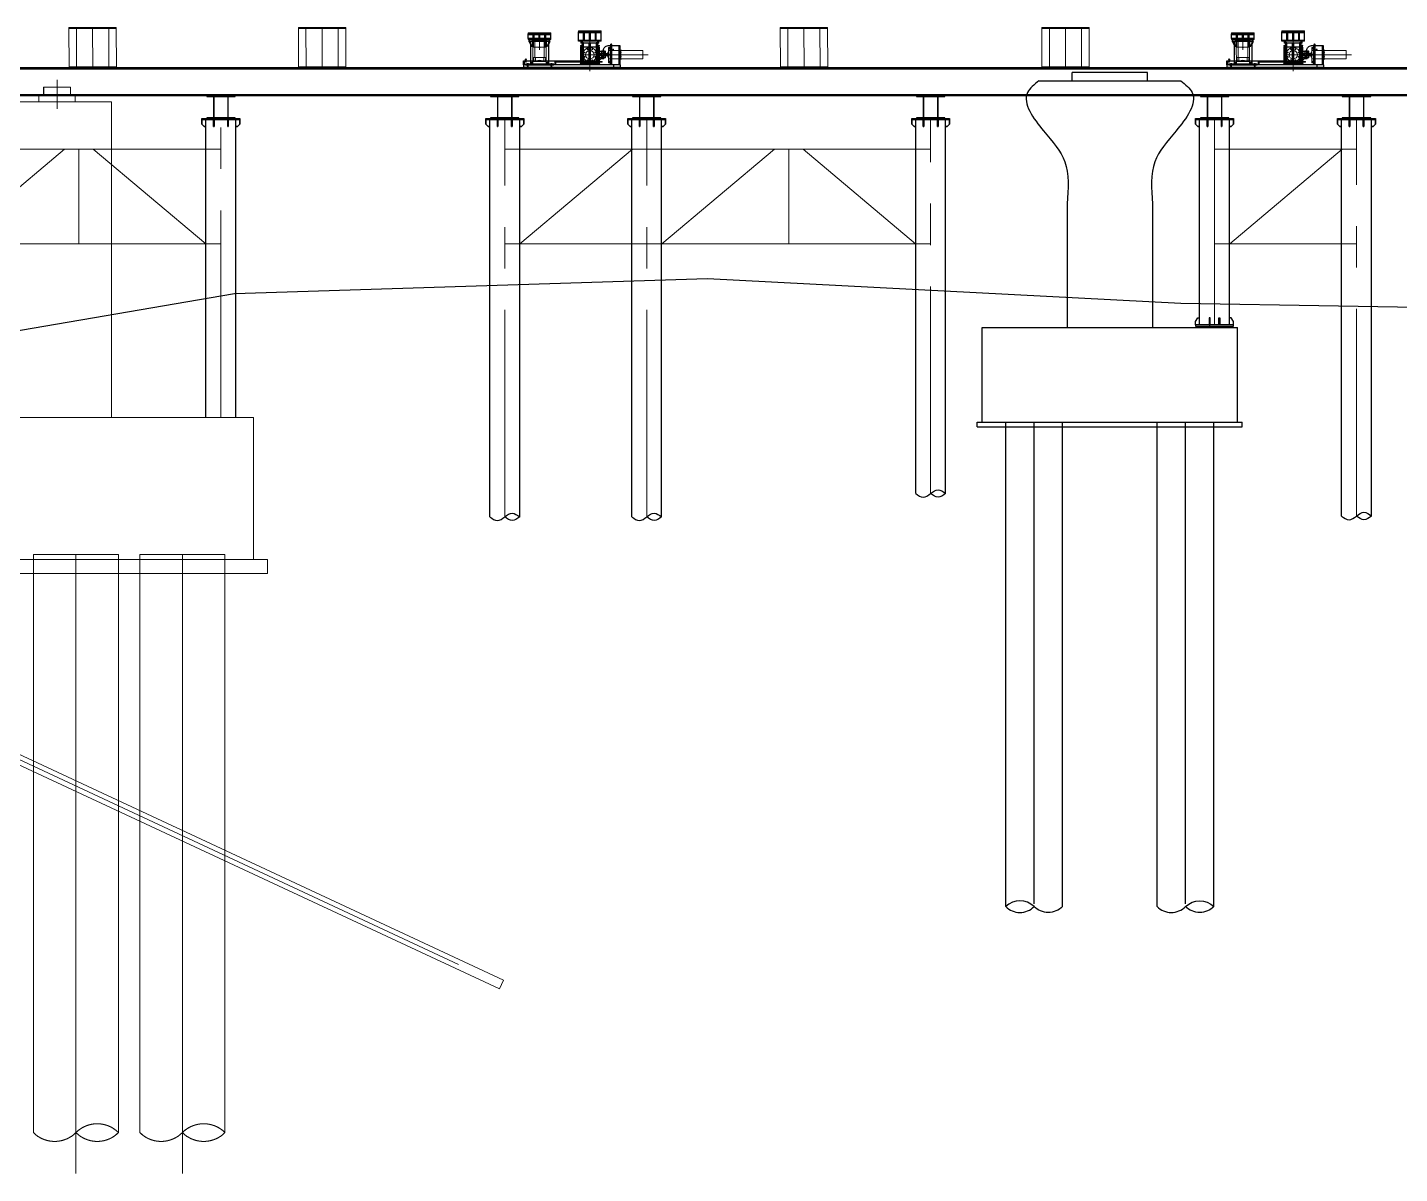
# Model space of a CAD drawing. Extents: x 1767995 to 4174245, y 542814 to 862564.
# Drawn here: x 3046798 to 3075796, y 801458 to 825677 of the extents above; entities that cross this region are included whole.
import ezdxf
from ezdxf.lldxf.tags import DXFTag

# ---------------------------------------------------------------- set-up
doc = ezdxf.new("R2010")
doc.units = 0
doc.header["$LTSCALE"] = 3500
for name, pattern in [('ACAD_ISO02W100', [15, 12, -3]), ('CENTER', [2, 1.25, -0.25, 0.25, -0.25]), ('CENTER8', [6.35, 3.96875, -0.79375, 0.79375, -0.79375]), ('CENTERX2', [101.6, 63.5, -12.7, 12.7, -12.7]), ('DASHED', [0.75, 0.5, -0.25]), ('LINEL4', [12.5, 7.5, -2, 1, -2])]:
    doc.linetypes.add(name, pattern=pattern)
for name, color, linetype, lineweight in [('0 尺寸线', 4, 'Continuous', 18), ('1 BZ 标注', 2, 'Continuous', 13), ('1粗实线', 1, 'Continuous', 30), ('3中心线', 6, 'CENTER', 18), ('4虚线', 2, 'DASHED', 18), ('5文本', 7, 'Continuous', 15), ('6标注线', 7, 'Continuous', 13), ('AM_0', 7, 'Continuous', 50), ('中心线', 2, 'CENTER', 15), ('尺寸标注', 3, 'Continuous', 18), ('总 河堤', 6, 'Continuous', 15), ('桥 构造细实', 3, 'Continuous', 15), ('桥 构造细虚', 6, 'Continuous', 15)]:
    doc.layers.add(name, color=color, linetype=linetype, lineweight=lineweight)
for name, color, linetype in [('M_Prof', 2, 'Continuous'), ('卡特粗实线', 7, 'Continuous'), ('纵_地面线', 30, 'Continuous')]:
    doc.layers.add(name, color=color, linetype=linetype)
tags = doc.linetypes.add('DASHDOT0', pattern=[1, 0.4, -0.3, 0, -0.3]).pattern_tags.tags
tags[10:11] = [DXFTag(74, 4), DXFTag(75, 0), DXFTag(340, '0'), DXFTag(46, 0.0), DXFTag(50, 0.0), DXFTag(44, 0.0), DXFTag(45, 0.0)]
tags[8:9] = [DXFTag(74, 4), DXFTag(75, 0), DXFTag(340, '0'), DXFTag(46, 0.0), DXFTag(50, 0.0), DXFTag(44, 0.0), DXFTag(45, 0.0)]
tags[6:7] = [DXFTag(74, 4), DXFTag(75, 0), DXFTag(340, '0'), DXFTag(46, 0.0), DXFTag(50, 0.0), DXFTag(44, 0.0), DXFTag(45, 0.0)]
tags[4:5] = [DXFTag(74, 4), DXFTag(75, 0), DXFTag(340, '0'), DXFTag(46, 0.0), DXFTag(50, 0.0), DXFTag(44, 0.0), DXFTag(45, 0.0)]

# ---------------------------------------------------------------- blocks, each defined once
blk = doc.blocks.new('右堤岸')
at = {"layer": '总 河堤'}
h = blk.add_hatch(dxfattribs=at)
h.set_pattern_fill('ANSI31', color=256, scale=0.05, style=0)
h.set_pattern_definition([(135, (-1e-10, -1250), (112.253, 112.253), [])])
h.paths.add_polyline_path([(0, 0), (250, 0), (450, -850), (900, -850), (900, -1670), (0, -1250)])
h.paths.add_polyline_path([(0, -1250), (900, -1670), (900, -2050), (0, -2050)])
for p, q in [((0, 0), (250, 0)), ((0, 0), (0, -2050)), ((450, -850), (250, 0)), ((900, -850), (450, -850)), ((900, -2050), (900, -850)), ((0, -2050), (900, -2050)), ((150, -2050), (150, -12250)), ((750, -2050), (750, -12250)), ((750, -12250), (150, -12250))]:
    blk.add_line(p, q, dxfattribs=at)
at = {"layer": '总 河堤', "color": 8}
for p, q in [((900, -1559), (23600, -12145)), ((900, -1670), (22651, -11813)), ((900, -1780), (23515, -12326)), ((23600, -12145), (23515, -12326))]:
    blk.add_line(p, q, dxfattribs=at)
blk = doc.blocks.new('sdfsdff23ewr')
for p, q in [((5501005, 1460631), (5501005, 1460811)), ((5502597, 1460811), (5501005, 1460811)), ((5502597, 1460631), (5502597, 1460811)), ((5500301, 1460631), (5503301, 1460631)), ((5500301, 1460631), (5503301, 1460631)), ((5500901, 1458034), (5500901, 1455419)), ((5502701, 1458034), (5502701, 1455419)), ((5499101, 1453419), (5499101, 1455419)), ((5499101, 1455419), (5504501, 1455419)), ((5500801, 1455419), (5502801, 1455419)), ((5500801, 1455419), (5502801, 1455419)), ((5504501, 1453419), (5504501, 1455419)), ((5499001, 1453419), (5504601, 1453419)), ((5499001, 1453319), (5499001, 1453419)), ((5499101, 1453419), (5504501, 1453419)), ((5499601, 1443182), (5499601, 1453419)), ((5500201, 1443242), (5500201, 1453419)), ((5500801, 1443182), (5500801, 1453419)), ((5502801, 1443182), (5502801, 1453419)), ((5503401, 1443242), (5503401, 1453419)), ((5504001, 1443182), (5504001, 1453419)), ((5504601, 1453319), (5504601, 1453419)), ((5499001, 1453319), (5504601, 1453319))]:
    blk.add_line(p, q)
for points in [[(5500801, 1443182, -0.416), (5500201, 1443182, 0.408), (5499601, 1443182, 0.416), (5500201, 1443182, 0.416)], [(5502801, 1443182, 0.416), (5503401, 1443182, -0.408), (5504001, 1443182, -0.416), (5503401, 1443182, -0.416)]]:
    blk.add_lwpolyline(points, format="xyb")
for points in [[(5500301, 1460631), (5500063, 1460385), (5500401, 1459573), (5500851, 1458923), (5500901, 1458034)], [(5503301, 1460631), (5503540, 1460385), (5503202, 1459573), (5502752, 1458923), (5502701, 1458034)]]:
    blk.add_spline(points, degree=3)
blk = doc.blocks.new('第三方士大夫')
at = {"layer": '3中心线', "ltscale": 1000}
for p, q in [((5507457, 1403284), (5507457, 1416363)), ((5509707, 1403284), (5509707, 1416363)), ((5511957, 1403284), (5511957, 1416363)), ((5514207, 1403284), (5514207, 1416363)), ((5516457, 1403284), (5516457, 1416363))]:
    blk.add_line(p, q, dxfattribs=at)
at = {"layer": '4虚线', "ltscale": 1000}
for p, q in [((5510452, 1426134), (5510452, 1426400)), ((5510452, 1426134), (5510452, 1426400)), ((5510452, 1426134), (5510452, 1426400)), ((5510452, 1426134), (5510452, 1426400)), ((5510452, 1426134), (5510452, 1426400)), ((5510452, 1426134), (5510452, 1426400)), ((5510452, 1426134), (5510452, 1426400)), ((5510452, 1426134), (5510452, 1426400)), ((5510452, 1426400), (5511662, 1426400)), ((5511057, 1426351), (5511057, 1425931)), ((5511662, 1426134), (5511662, 1426400)), ((5511662, 1426134), (5511662, 1426400)), ((5511662, 1426134), (5511662, 1426400)), ((5511662, 1426134), (5511662, 1426400)), ((5511662, 1426134), (5511662, 1426400)), ((5511662, 1426134), (5511662, 1426400)), ((5513525, 1426073), (5513525, 1426241)), ((5513525, 1426073), (5513525, 1426241)), ((5513525, 1426073), (5513525, 1426241)), ((5513525, 1426073), (5513525, 1426241)), ((5513525, 1426073), (5513525, 1426241)), ((5513525, 1426073), (5513525, 1426241)), ((5513525, 1426073), (5513525, 1426241)), ((5513525, 1426073), (5513525, 1426241)), ((5513525, 1426241), (5514089, 1426241)), ((5513807, 1426397), (5513807, 1425788)), ((5514089, 1426073), (5514089, 1426241)), ((5514089, 1426073), (5514089, 1426241)), ((5514089, 1426073), (5514089, 1426241)), ((5514089, 1426073), (5514089, 1426241)), ((5514089, 1426073), (5514089, 1426241)), ((5514089, 1426073), (5514089, 1426241)), ((5510182, 1426043), (5511932, 1426043)), ((5510182, 1425931), (5510182, 1426043)), ((5510182, 1426043), (5511932, 1426043)), ((5510182, 1425931), (5510182, 1426043)), ((5510182, 1426043), (5511932, 1426043)), ((5510182, 1425931), (5510182, 1426043)), ((5510182, 1426043), (5511932, 1426043)), ((5510182, 1425931), (5510182, 1426043)), ((5510306, 1426134), (5511808, 1426134)), ((5510306, 1426043), (5510306, 1426134)), ((5510306, 1426134), (5511808, 1426134)), ((5510306, 1426043), (5510306, 1426134)), ((5510306, 1426134), (5511808, 1426134)), ((5510306, 1426043), (5510306, 1426134)), ((5510306, 1426134), (5511808, 1426134)), ((5510306, 1426043), (5510306, 1426134)), ((5510306, 1426043), (5511808, 1426043)), ((5510306, 1426043), (5511808, 1426043)), ((5510306, 1426043), (5511808, 1426043)), ((5510306, 1426043), (5511808, 1426043)), ((5511808, 1426043), (5511808, 1426134)), ((5511808, 1426043), (5511808, 1426134)), ((5511808, 1426043), (5511808, 1426134)), ((5511808, 1426043), (5511808, 1426134)), ((5511932, 1425931), (5511932, 1426043)), ((5511932, 1425931), (5511932, 1426043)), ((5511932, 1425931), (5511932, 1426043)), ((5511932, 1425931), (5511932, 1426043)), ((5513307, 1425931), (5513307, 1425931)), ((5513421, 1426073), (5514193, 1426073)), ((5513421, 1425931), (5513421, 1426073)), ((5513421, 1426073), (5514193, 1426073)), ((5513421, 1425931), (5513421, 1426073)), ((5513421, 1426073), (5514193, 1426073)), ((5513421, 1425931), (5513421, 1426073)), ((5513421, 1426073), (5514193, 1426073)), ((5513421, 1425931), (5513421, 1426073)), ((5513421, 1425931), (5514193, 1425931)), ((5513421, 1425931), (5514193, 1425931)), ((5513421, 1425931), (5514193, 1425931)), ((5513421, 1425931), (5514193, 1425931)), ((5514193, 1426073), (5514193, 1425931)), ((5508957, 1419263), (5508957, 1423543)), ((5514957, 1419263), (5514957, 1423543)), ((5505957, 1419263), (5517957, 1419263)), ((5505957, 1416263), (5505957, 1419263)), ((5505957, 1419263), (5517957, 1419263)), ((5505957, 1416263), (5505957, 1419263)), ((5508707, 1419263), (5515207, 1419263)), ((5508707, 1419263), (5515207, 1419263)), ((5517957, 1416263), (5517957, 1419263)), ((5508357, 1416363), (5506557, 1416363)), ((5506557, 1415963), (5506557, 1416363)), ((5508357, 1416363), (5506557, 1416363)), ((5506557, 1415963), (5506557, 1416363)), ((5508357, 1415963), (5508357, 1416363)), ((5508357, 1415963), (5508357, 1416363)), ((5510607, 1416363), (5508807, 1416363)), ((5508807, 1415963), (5508807, 1416363)), ((5510607, 1416363), (5508807, 1416363)), ((5508807, 1415963), (5508807, 1416363)), ((5510607, 1415963), (5510607, 1416363)), ((5510607, 1415963), (5510607, 1416363)), ((5512857, 1416363), (5511057, 1416363)), ((5511057, 1415963), (5511057, 1416363)), ((5512857, 1416363), (5511057, 1416363)), ((5511057, 1415963), (5511057, 1416363)), ((5512857, 1415963), (5512857, 1416363)), ((5512857, 1415963), (5512857, 1416363)), ((5515107, 1416363), (5513307, 1416363)), ((5513307, 1415963), (5513307, 1416363)), ((5515107, 1416363), (5513307, 1416363)), ((5513307, 1415963), (5513307, 1416363)), ((5515107, 1415963), (5515107, 1416363)), ((5515107, 1415963), (5515107, 1416363)), ((5517357, 1416363), (5515557, 1416363)), ((5515557, 1415963), (5515557, 1416363)), ((5517357, 1416363), (5515557, 1416363)), ((5515557, 1415963), (5515557, 1416363)), ((5517357, 1415963), (5517357, 1416363)), ((5517357, 1415963), (5517357, 1416363)), ((5505657, 1416263), (5518257, 1416263)), ((5505657, 1416263), (5505657, 1415963)), ((5505657, 1416263), (5518257, 1416263)), ((5505657, 1416263), (5505657, 1415963)), ((5518257, 1415963), (5518257, 1416263)), ((5505657, 1415963), (5518257, 1415963)), ((5505657, 1415963), (5518257, 1415963)), ((5506557, 1415963), (5506557, 1404150)), ((5506557, 1415963), (5506557, 1404150)), ((5508357, 1415963), (5508357, 1404150)), ((5508357, 1415963), (5508357, 1404150)), ((5508807, 1415963), (5508807, 1404150)), ((5508807, 1415963), (5508807, 1404150)), ((5510607, 1415963), (5510607, 1404150)), ((5510607, 1415963), (5510607, 1404150)), ((5511057, 1415963), (5511057, 1404150)), ((5511057, 1415963), (5511057, 1404150)), ((5512857, 1415963), (5512857, 1404150)), ((5512857, 1415963), (5512857, 1404150)), ((5513307, 1415963), (5513307, 1404150)), ((5513307, 1415963), (5513307, 1404150)), ((5515107, 1415963), (5515107, 1404150)), ((5515107, 1415963), (5515107, 1404150)), ((5515557, 1415963), (5515557, 1404150)), ((5515557, 1415963), (5515557, 1404150)), ((5517357, 1415963), (5517357, 1404150)), ((5517357, 1415963), (5517357, 1404150))]:
    blk.add_line(p, q, dxfattribs=at)
blk.add_lwpolyline([(5514957, 1423543), (5514957, 1425931), (5508957, 1425931), (5508957, 1423543)], dxfattribs=at)
for points in [[(5506557, 1404150, 0.414214), (5507457, 1404150, 0.414214), (5508357, 1404150, 0.414214), (5507457, 1404150)], [(5508807, 1404150, 0.414214), (5509707, 1404150, 0.414214), (5510607, 1404150, 0.414214), (5509707, 1404150)], [(5511057, 1404150, 0.414214), (5511957, 1404150, 0.414214), (5512857, 1404150, 0.414214), (5511957, 1404150)], [(5513307, 1404150, 0.414214), (5514207, 1404150, 0.414214), (5515107, 1404150, 0.414214), (5514207, 1404150)], [(5515557, 1404150, 0.414214), (5516457, 1404150, 0.414214), (5517357, 1404150, 0.414214), (5516457, 1404150)]]:
    blk.add_lwpolyline(points, format="xyb", dxfattribs=at)
blk = doc.blocks.new('SW_CENTERMARKSYMBOL_15')
at = {"color": 0, "linetype": 'Continuous', "lineweight": 0}
for p, q in [((-1, 0), (-1.21374, 0)), ((0, 0), (-0.5, 0)), ((0, 1), (0, 1.21374)), ((0, 0), (0, 0.5)), ((0, 0), (0, -0.5)), ((0, 0), (0.5, 0)), ((1, 0), (1.21374, 0)), ((0, -1), (0, -1.21374))]:
    blk.add_line(p, q, dxfattribs=at)
blk = doc.blocks.new('1234569')
at = {"layer": '尺寸标注', "color": 7, "linetype": 'CENTER8'}
for p, q in [((-196111, -679551), (-196090, -679551)), ((-196100, -679562), (-196100, -679541)), ((-196100, -679595), (-196100, -679566))]:
    blk.add_line(p, q, dxfattribs=at)
at = {"layer": '尺寸标注', "color": 7}
for points in [[(-196106, -679565), (-196106, -679565, 0.414214), (-196108, -679567), (-196108, -679575)], [(-196093, -679575), (-196093, -679567, 0.414214), (-196095, -679565), (-196095, -679565)]]:
    blk.add_lwpolyline(points, format="xyb", dxfattribs=at)
blk.add_lwpolyline([(-196095, -679575), (-196095, -679600), (-196100, -679603), (-196105, -679600), (-196105, -679575)], dxfattribs=at)
for radius in [15, 10.4]:
    blk.add_circle((-196100, -679551), radius, dxfattribs=at)
blk = doc.blocks.new('456')
at = {"layer": '尺寸标注', "color": 1, "linetype": 'DASHDOT0'}
for p, q in [((-216147, -678337), (-216154, -678337)), ((-216150, -678340), (-216150, -678333))]:
    blk.add_line(p, q, dxfattribs=at)
at = {"layer": '尺寸标注', "color": 1}
blk.add_circle((-216150, -678337), 3.5, dxfattribs=at)
blk = doc.blocks.new('321321')
at = {"layer": '尺寸标注', "color": 1, "linetype": 'DASHDOT0'}
for p, q in [((-216211, -682364), (-216218, -682364)), ((-216214, -682367), (-216214, -682360)), ((-215991, -682364), (-215998, -682364)), ((-215994, -682367), (-215994, -682360)), ((-215771, -682364), (-215778, -682364)), ((-215774, -682367), (-215774, -682360)), ((-215551, -682364), (-215558, -682364)), ((-215554, -682367), (-215554, -682360)), ((-215331, -682364), (-215338, -682364)), ((-215334, -682367), (-215334, -682360))]:
    blk.add_line(p, q, dxfattribs=at)
at = {"layer": '尺寸标注', "color": 1}
for points in [[(-216212, -682367), (-216210, -682364), (-216212, -682360), (-216216, -682361), (-216218, -682364), (-216216, -682367)], [(-215992, -682367), (-215990, -682364), (-215992, -682360), (-215996, -682361), (-215998, -682364), (-215996, -682367)], [(-215772, -682367), (-215770, -682364), (-215772, -682360), (-215776, -682361), (-215778, -682364), (-215776, -682367)], [(-215552, -682367), (-215550, -682364), (-215552, -682360), (-215556, -682361), (-215558, -682364), (-215556, -682367)], [(-215332, -682367), (-215330, -682364), (-215332, -682360), (-215336, -682361), (-215338, -682364), (-215336, -682367)]]:
    blk.add_lwpolyline(points, close=True, dxfattribs=at)
at = {"layer": '尺寸标注', "color": 4}
for centre, radius in [((-216214, -682364), 6), ((-216214, -682364), 5), ((-215994, -682364), 6), ((-215774, -682364), 6), ((-215554, -682364), 6), ((-215334, -682364), 6)]:
    blk.add_circle(centre, radius, dxfattribs=at)
at = {"layer": '尺寸标注', "color": 1}
for centre in [(-216214, -682364), (-215994, -682364), (-215774, -682364), (-215554, -682364), (-215334, -682364)]:
    blk.add_circle(centre, 5, dxfattribs=at)
at = {"layer": '尺寸标注', "color": 251}
for centre in [(-216214, -682364), (-215994, -682364), (-215774, -682364), (-215554, -682364), (-215334, -682364)]:
    blk.add_circle(centre, 3, dxfattribs=at)
blk = doc.blocks.new('0123')
at = {"layer": '尺寸标注', "color": 0}
for p, q in [((-197674, -679484), (-197674, -679478)), ((-197671, -679484), (-197671, -679509)), ((-197670, -679484), (-197670, -679478)), ((-197662, -679478), (-197662, -679484)), ((-197661, -679484), (-197661, -679509))]:
    blk.add_line(p, q, dxfattribs=at)
at = {"layer": '尺寸标注', "color": 0, "linetype": 'DASHDOT0'}
blk.add_line((-197666, -679473), (-197666, -679513), dxfattribs=at)
at = {"layer": '尺寸标注', "color": 0}
for points in [[(-197658, -679478), (-197674, -679478, 0.414214), (-197675, -679479), (-197675, -679484)], [(-197657, -679484), (-197657, -679479, 0.414214), (-197658, -679478), (-197658, -679484)]]:
    blk.add_lwpolyline(points, format="xyb", dxfattribs=at)
blk.add_lwpolyline([(-197671, -679509), (-197661, -679509), (-197666, -679513)], close=True, dxfattribs=at)
blk = doc.blocks.new('23322')
at = {"layer": '尺寸标注', "color": 0}
for p, q in [((39013, 49007), (39030, 49014)), ((39261, 49109), (39244, 49102)), ((39261, 49006), (39244, 49013)), ((39085, 48934), (39092, 48951)), ((39188, 48934), (39181, 48950))]:
    blk.add_line(p, q, dxfattribs=at)
for centre, radius in [((39021, 49010), 9), ((39022, 49106), 9), ((39137, 49058), 90), ((39137, 49058), 90), ((39089, 49173), 9), ((39185, 49173), 9), ((39252, 49010), 9), ((39253, 49105), 9), ((39089, 48942), 9), ((39184, 48942), 9)]:
    blk.add_circle(centre, radius, dxfattribs=at)
blk.add_arc((39137, 49058), 150, 296.4613, 243.5387, dxfattribs=at)
blk = doc.blocks.new('ewqwe')
h = blk.add_hatch()
h.set_pattern_fill('ANSI37', color=5, scale=4)
h.set_pattern_definition([(45, (60193.746, -5943.269), (-8.98025612, 8.98025612), []), (135, (60193.746, -5943.269), (-8.98025612, -8.98025612), [])])
h.paths.add_polyline_path([(965601, 492388), (966080, 492388), (966080, 492408), (965601, 492408)])
at = {"color": 2, "lineweight": 30}
for p, q in [((965601, 492388), (966081, 492388)), ((965601, 492208), (965601, 492378)), ((965601, 492208), (966081, 492208)), ((965601, 492188), (966081, 492188)), ((965651, 492148), (965671, 492148)), ((965706, 492208), (965706, 492368)), ((965726, 492208), (965726, 492368)), ((965831, 492208), (965831, 492368)), ((965851, 492208), (965851, 492368)), ((965956, 492208), (965956, 492368)), ((965976, 492208), (965976, 492368)), ((966011, 492148), (966031, 492148)), ((966081, 492208), (966081, 492378)), ((966081, 492188), (966081, 492208))]:
    blk.add_line(p, q, dxfattribs=at)
at = {"color": 2}
for p, q in [((965601, 492368), (965601, 492388)), ((965601, 492188), (965601, 492208))]:
    blk.add_line(p, q, dxfattribs=at)
at = {"color": 2, "lineweight": 30}
blk.add_lwpolyline([(965601, 492368), (966081, 492368), (966081, 492388)], dxfattribs=at)
at = {"layer": '0 尺寸线'}
blk.add_lwpolyline([(965601, 492388), (966081, 492388), (966081, 492408), (965601, 492408)], close=True, dxfattribs=at)
at = {"layer": '1 BZ 标注'}
for p, q in [((965651, 492148), (965671, 492148)), ((966011, 492148), (966031, 492148))]:
    blk.add_line(p, q, dxfattribs=at)
at = {"layer": '中心线', "linetype": 'CENTERX2'}
for p, q in [((965651, 492188), (965651, 492148)), ((965651, 492188), (965651, 492148)), ((965671, 492188), (965671, 492148)), ((965671, 492188), (965671, 492148)), ((965671, 492148), (966011, 492148)), ((965671, 492148), (966011, 492148)), ((966011, 492188), (966011, 492148)), ((966011, 492188), (966011, 492148)), ((966031, 492188), (966031, 492148)), ((966031, 492188), (966031, 492148))]:
    blk.add_line(p, q, dxfattribs=at)
at = {"layer": '卡特粗实线'}
blk.add_line((965976, 492208), (965996, 492208), dxfattribs=at)
blk = doc.blocks.new('A$C159A2C35')
h = blk.add_hatch()
h.set_pattern_fill('ANSI37', color=5, scale=4)
h.set_pattern_definition([(45, (-904848.285, -497628.079), (-8.98025612, 8.98025612), []), (135, (-904848.285, -497628.079), (-8.98025612, -8.98025612), [])])
h.paths.add_polyline_path([(449, 703), (928, 703), (928, 723), (449, 723)])
at = {"layer": '尺寸标注', "linetype": 'ACAD_ISO02W100', "lineweight": 30, "ltscale": 3}
h = blk.add_hatch(dxfattribs=at)
h.set_pattern_fill('ANSI32', color=3, scale=50)
h.set_pattern_definition([(45, (-39514.227, -48795.501), (-13.258252, 13.258252), []), (45, (-39505.388, -48795.501), (-13.258252, 13.258252), [])])
h.paths.add_polyline_path([(-578, 68), (-578, 48), (-175, 48), (-175, 68)])
at = {"color": 2, "lineweight": 30}
for p, q in [((448, 603), (448, 723)), ((448, 703), (928, 703)), ((448, 603), (928, 603)), ((448, 583), (928, 583)), ((473, 533), (473, 583)), ((483, 533), (483, 583)), ((553, 603), (553, 683)), ((563, 433), (563, 583)), ((573, 603), (573, 683)), ((678, 603), (678, 683)), ((698, 603), (698, 683)), ((803, 603), (803, 683)), ((814, 433), (814, 583)), ((823, 603), (823, 683)), ((894, 533), (894, 583)), ((904, 533), (904, 583)), ((928, 603), (928, 703)), ((473, 533), (483, 533)), ((473, 533), (522, 433)), ((483, 533), (532, 433)), ((522, 433), (563, 433)), ((814, 433), (856, 433)), ((894, 533), (846, 433)), ((904, 533), (856, 433))]:
    blk.add_line(p, q, dxfattribs=at)
at = {"color": 2}
for p, q in [((448, 683), (448, 703)), ((448, 583), (448, 603))]:
    blk.add_line(p, q, dxfattribs=at)
at = {"color": 5, "linetype": 'DASHED'}
for p, q in [((553, 433), (553, 583)), ((824, 433), (824, 583))]:
    blk.add_line(p, q, dxfattribs=at)
at = {"color": 5, "linetype": 'Continuous', "lineweight": 0}
for p, q in [((-771, 352), (-1493, 352)), ((-878, 375), (-879, 375)), ((-873, 369), (-873, 365)), ((-870, 369), (-873, 369)), ((-873, 365), (-873, 352)), ((-870, 365), (-870, 369)), ((-870, 365), (-870, 352)), ((-864, 375), (-865, 375)), ((-771, 394), (-811, 394)), ((-771, 386), (-811, 386)), ((-771, 378), (-811, 378)), ((-771, 172), (-1493, 172)), ((-771, 126), (-811, 126)), ((-771, 118), (-811, 118)), ((-771, 110), (-811, 110))]:
    blk.add_line(p, q, dxfattribs=at)
at = {"color": 6, "linetype": 'Continuous'}
blk.add_line((-578, 424), (-175, 424), dxfattribs=at)
at = {"color": 5, "linetype": 'Continuous'}
for p, q in [((-546, 98), (-546, 424)), ((-207, 424), (-207, 98))]:
    blk.add_line(p, q, dxfattribs=at)
at = {"color": 7, "linetype": 'Continuous'}
for p, q in [((686, 418), (690, 418)), ((-1026, 45), (-588, 45)), ((-923, 45), (-952, 45)), ((-667, 45), (-724, 45)), ((-588, 45), (-576, 45)), ((-118, 45), (-576, 45)), ((684, 131), (688, 131))]:
    blk.add_line(p, q, dxfattribs=at)
at = {"color": 2, "lineweight": 30}
blk.add_lwpolyline([(448, 683), (928, 683)], dxfattribs=at)
at = {"color": 5, "linetype": 'Continuous', "lineweight": 0}
for points in [[(-879, 375), (-879, 380), (-879, 382)], [(-864, 382), (-864, 382), (-864, 382), (-866, 382), (-867, 382), (-870, 382), (-872, 382), (-875, 382), (-877, 382), (-878, 382), (-879, 382), (-879, 382)], [(-864, 382), (-864, 380), (-864, 375)]]:
    blk.add_lwpolyline(points, dxfattribs=at)
blk.add_lwpolyline([(-811, 95), (-811, 410, -0.414214), (-809, 412), (-773, 412, -0.414214), (-771, 410), (-771, 95, -0.414214), (-773, 93), (-809, 93, -0.414214)], format="xyb", close=True, dxfattribs=at)
for points in [[(-603, 287), (-751, 287, -0.414214), (-753, 289), (-753, 310, 0.414214), (-755, 312), (-771, 312)], [(-771, 212), (-755, 212, 0.414214), (-753, 214), (-753, 235, -0.414214), (-751, 237), (-603, 237, 0.414214), (-598, 242), (-598, 282, 0.414214), (-603, 287)]]:
    blk.add_lwpolyline(points, format="xyb", dxfattribs=at)
at = {"color": 7, "linetype": 'Continuous'}
for centre, radius in [((688, 418), 8.26), ((688, 418), 7.14), ((688, 418), 2), ((686, 131), 8.26), ((686, 131), 7.14), ((686, 131), 2)]:
    blk.add_circle(centre, radius, dxfattribs=at)
at = {"color": 5, "linetype": 'Continuous', "lineweight": 0}
for points, knots in [([(-873, 369), (-875, 369), (-876, 370), (-878, 371), (-878, 371)], [0, 0, 0, 0, 0.993902, 1, 1, 1, 1]), ([(-865, 371), (-866, 371), (-867, 370), (-869, 369), (-870, 369)], [0, 0, 0, 0, 0.587839, 1, 1, 1, 1])]:
    blk.add_open_spline(points, degree=3, knots=knots, dxfattribs=at)
at = {"color": 7, "linetype": 'Continuous'}
for points in [[(682, 412), (682, 413), (680, 414), (680, 417), (680, 420), (681, 423), (683, 425), (685, 426), (688, 427), (691, 426), (694, 425), (696, 423), (697, 420), (697, 417), (696, 414), (694, 412), (692, 410), (689, 409), (686, 410), (684, 411), (683, 412), (682, 412)], [(680, 125), (680, 126), (678, 127), (678, 130), (678, 133), (679, 136), (681, 138), (683, 139), (686, 140), (689, 139), (692, 138), (694, 135), (695, 133), (695, 130), (694, 127), (692, 125), (690, 123), (687, 122), (684, 122), (682, 123), (681, 125), (680, 125)]]:
    blk.add_open_spline(points, degree=3, knots=[0, 0, 0, 0, 0.053715, 0.10743, 0.161125, 0.214803, 0.268509, 0.322226, 0.375879, 0.429453, 0.483028, 0.536683, 0.5904, 0.644106, 0.697784, 0.751479, 0.805199, 0.858879, 0.912473, 0.966037, 1, 1, 1, 1], dxfattribs=at)
at = {"layer": '0 尺寸线'}
blk.add_lwpolyline([(449, 703), (928, 703), (928, 723), (449, 723)], close=True, dxfattribs=at)
at = {"layer": '1 BZ 标注'}
for p, q in [((928, 703), (928, 683)), ((928, 603), (928, 583)), ((-1493, 352), (-1493, 172))]:
    blk.add_line(p, q, dxfattribs=at)
at = {"layer": 'AM_0', "color": 7, "lineweight": 30}
for p, q in [((-1010, 453), (-1010, 45)), ((-841, 453), (-1010, 453)), ((-990, 453), (-990, 45)), ((-841, 45), (-841, 453)), ((-811, 453), (-841, 453)), ((-811, 45), (-811, 453)), ((-761, 453), (-811, 453)), ((-877, 45), (-877, 0)), ((1006, 45), (1006, 135)), ((1026, 45), (1026, 135))]:
    blk.add_line(p, q, dxfattribs=at)
blk.add_lwpolyline([(1026, 135), (-511, 135, -0.414214), (-661, 285), (-661, 353, 0.414491), (-761, 453)], format="xyb", dxfattribs=at)
for points in [[(-1026, 45), (1026, 45), (1026, 0), (-1026, 0)], [(386, 65), (986, 65), (986, 45), (386, 45)]]:
    blk.add_lwpolyline(points, close=True, dxfattribs=at)
blk.add_lwpolyline([(-678, 45), (-678, 48), (-576, 48), (346, 48), (346, 45)], dxfattribs=at)
at = {"layer": '中心线', "linetype": 'CENTERX2'}
blk.add_line((688, 610), (688, 363), dxfattribs=at)
at = {"layer": '卡特粗实线'}
blk.add_line((823, 603), (843, 603), dxfattribs=at)
at = {"layer": '尺寸标注', "color": 1, "lineweight": 30}
for p, q in [((538, 581), (538, 564)), ((836, 583), (540, 583)), ((838, 564), (838, 581)), ((497, 540), (497, 65)), ((497, 540), (875, 540)), ((502, 545), (870, 545)), ((539, 563), (838, 563)), ((539, 562), (585, 551)), ((586, 551), (787, 551)), ((586, 549), (586, 545)), ((786, 545), (786, 549)), ((787, 551), (837, 562)), ((875, 540), (875, 65))]:
    blk.add_line(p, q, dxfattribs=at)
at = {"layer": '尺寸标注', "color": 4}
for p, q in [((-811, 402), (-811, 343)), ((-811, 388), (-811, 45)), ((-811, 93), (-811, 153)), ((-811, 45), (1026, 45)), ((-227, 98), (-527, 98)), ((-522, 48), (-522, 48)), ((-514, 48), (-514, 48)), ((-444, 128), (-310, 128)), ((-385, 45), (-385, 45)), ((-381, 45), (-381, 45)), ((-373, 45), (-373, 45)), ((-369, 45), (-369, 45)), ((-244, 68), (-244, 68)), ((-228, 68), (-228, 68)), ((346, 45), (346, 135)), ((366, 45), (366, 135)), ((506, 65), (686, 65)), ((686, 143), (586, 125)), ((686, 65), (866, 65))]:
    blk.add_line(p, q, dxfattribs=at)
at = {"layer": '尺寸标注', "color": 6, "lineweight": 30}
for p, q in [((-708, 291), (-708, 327)), ((-708, 291), (-708, 327)), ((-706, 329), (-578, 329)), ((-708, 197), (-708, 233)), ((-708, 197), (-708, 233)), ((-706, 289), (-578, 289)), ((-706, 235), (-578, 235)), ((-706, 195), (-578, 195)), ((-175, 63), (-175, 58))]:
    blk.add_line(p, q, dxfattribs=at)
at = {"layer": '尺寸标注', "color": 4, "linetype": 'ACAD_ISO02W100'}
for p, q in [((-673, 289), (-673, 329)), ((-648, 289), (-648, 329)), ((-623, 289), (-623, 329)), ((-673, 287), (-673, 237)), ((-673, 237), (-673, 287)), ((-673, 195), (-673, 235)), ((-648, 237), (-648, 287)), ((-648, 195), (-648, 235)), ((-623, 287), (-623, 237)), ((-623, 237), (-623, 287)), ((-623, 195), (-623, 235))]:
    blk.add_line(p, q, dxfattribs=at)
at = {"layer": '尺寸标注', "color": 2}
blk.add_line((-578, 87), (-578, 424), dxfattribs=at)
at = {"layer": '尺寸标注', "color": 1}
blk.add_line((-501, 314), (-484, 307), dxfattribs=at)
at = {"layer": '尺寸标注', "color": 4, "linetype": 'ACAD_ISO02W100', "lineweight": 30, "ltscale": 3}
for p, q in [((-392, 127), (-392, 515)), ((-362, 127), (-362, 515))]:
    blk.add_line(p, q, dxfattribs=at)
at = {"layer": '尺寸标注', "color": 253, "linetype": 'LINEL4'}
for p, q in [((-377, -88), (-377, 571)), ((-377, 571), (-377, -88)), ((-377, -22), (-377, 522)), ((-326, 386), (-333, 369)), ((546, 440), (546, 65)), ((827, 440), (826, 65)), ((-1611, 262), (-207, 262)), ((546, 121), (826, 121)), ((596, 205), (596, 143)), ((776, 205), (776, 143))]:
    blk.add_line(p, q, dxfattribs=at)
at = {"layer": '尺寸标注', "color": 8}
for p, q in [((538, 540), (538, 443)), ((538, 443), (553, 438)), ((553, 438), (553, 423)), ((553, 423), (820, 423)), ((834, 443), (820, 438)), ((820, 423), (820, 438)), ((834, 443), (834, 540)), ((-526, 53), (-522, 57)), ((-526, 53), (-526, 48)), ((-522, 88), (-518, 90)), ((-522, 68), (-522, 88)), ((-522, 68), (-522, 57)), ((-518, 90), (-514, 88)), ((-514, 88), (-514, 68)), ((-514, 68), (-514, 57)), ((-514, 57), (-510, 53)), ((-510, 53), (-510, 48)), ((-385, 53), (-381, 57)), ((-385, 53), (-385, 48)), ((-381, 88), (-377, 90)), ((-381, 68), (-381, 88)), ((-381, 68), (-381, 57)), ((-377, 90), (-373, 88)), ((-373, 88), (-373, 68)), ((-373, 68), (-373, 57)), ((-373, 57), (-369, 53)), ((-369, 53), (-369, 48)), ((-244, 53), (-240, 57)), ((-244, 53), (-244, 48)), ((-240, 88), (-236, 90)), ((-240, 68), (-240, 88)), ((-240, 68), (-240, 57)), ((-240, 57), (-240, 57)), ((-236, 90), (-232, 88)), ((-232, 88), (-232, 68)), ((-232, 68), (-232, 57)), ((-232, 57), (-228, 53)), ((-228, 53), (-228, 48)), ((423, 73), (449, 73)), ((423, 65), (423, 73)), ((449, 65), (423, 65)), ((426, 17), (426, 65)), ((426, 17), (436, 13)), ((427, 27), (427, 73)), ((427, 17), (427, 45)), ((443, 25), (429, 25)), ((436, 13), (446, 17)), ((445, 27), (445, 73)), ((446, 17), (446, 65)), ((446, 17), (446, 45)), ((449, 73), (449, 65)), ((515, 100), (522, 103)), ((515, 100), (515, 55)), ((522, 103), (522, 55)), ((522, 103), (529, 100)), ((529, 100), (529, 55)), ((546, 205), (826, 205)), ((563, 125), (586, 125)), ((586, 125), (686, 143)), ((686, 143), (786, 125)), ((786, 125), (810, 125)), ((850, 103), (843, 100)), ((843, 100), (843, 55)), ((843, 95), (843, 55)), ((850, 103), (850, 55)), ((857, 100), (850, 103)), ((850, 100), (850, 55)), ((857, 100), (857, 55)), ((857, 95), (857, 55)), ((924, 73), (948, 73)), ((924, 65), (924, 73)), ((948, 65), (924, 65)), ((926, 16), (926, 65)), ((926, 16), (936, 13)), ((927, 26), (927, 73)), ((927, 16), (927, 45)), ((943, 24), (929, 24)), ((936, 13), (946, 16)), ((945, 26), (945, 73)), ((946, 16), (946, 65)), ((946, 16), (946, 45)), ((948, 73), (948, 65))]:
    blk.add_line(p, q, dxfattribs=at)
at = {"layer": '尺寸标注', "color": 1, "linetype": 'LINEL4'}
for p, q in [((586, 551), (586, 205)), ((786, 551), (786, 205))]:
    blk.add_line(p, q, dxfattribs=at)
at = {"layer": '尺寸标注', "color": 8, "linetype": 'ACAD_ISO02W100'}
for p, q in [((-661, 272), (-811, 272)), ((-661, 252), (-811, 252))]:
    blk.add_line(p, q, dxfattribs=at)
at = {"layer": '尺寸标注', "color": 6}
blk.add_line((947, 45), (-811, 45), dxfattribs=at)
at = {"layer": '尺寸标注', "color": 1, "linetype": 'CENTER8'}
blk.add_line((-633, 109), (327, 109), dxfattribs=at)
at = {"layer": '尺寸标注', "color": 6, "linetype": 'ACAD_ISO02W100', "lineweight": 30, "ltscale": 3}
for p, q in [((-578, 98), (-175, 98)), ((-578, 68), (-175, 68))]:
    blk.add_line(p, q, dxfattribs=at)
at = {"layer": '尺寸标注', "color": 8, "linetype": 'DASHDOT0'}
for p, q in [((-518, 68), (-518, 90)), ((-377, 68), (-377, 90)), ((-236, 68), (-236, 90))]:
    blk.add_line(p, q, dxfattribs=at)
at = {"layer": '尺寸标注', "color": 0}
blk.add_line((324, 45), (924, 45), dxfattribs=at)
at = {"layer": '尺寸标注', "color": 8, "linetype": 'CENTER8'}
for p, q in [((436, 25), (436, 73)), ((936, 24), (936, 73))]:
    blk.add_line(p, q, dxfattribs=at)
at = {"layer": '尺寸标注', "color": 6, "lineweight": 30}
for points in [[(-1021, 361), (-1026, 361), (-1026, 163), (-1021, 163)], [(-1016, 163), (-1010, 163), (-1010, 361), (-1016, 361)], [(-578, 68), (-578, 424), (-546, 424), (-546, 98)], [(-546, 98), (-546, 424), (-207, 424), (-207, 98)], [(-207, 98), (-207, 424), (-175, 424), (-175, 68)]]:
    blk.add_lwpolyline(points, dxfattribs=at)
at = {"layer": '尺寸标注', "color": 2}
blk.add_lwpolyline([(-705, 329), (-665, 329), (-665, 334), (-705, 334)], close=True, dxfattribs=at)
at = {"layer": '尺寸标注', "color": 3}
blk.add_lwpolyline([(-623, 339, 0.414214), (-626, 342), (-653, 342), (-663, 342), (-670, 342, 0.414214), (-673, 339), (-673, 335), (-665, 335), (-665, 329), (-673, 329), (-673, 178, 0.414583), (-670, 175), (-626, 175, 0.413844), (-623, 178)], format="xyb", close=True, dxfattribs=at)
at = {"layer": '尺寸标注', "color": 4, "lineweight": 30}
blk.add_lwpolyline([(-542, 545), (-212, 545), (-212, 515), (-542, 515)], close=True, dxfattribs=at)
at = {"layer": '尺寸标注', "color": 4, "linetype": 'ACAD_ISO02W100', "lineweight": 30, "ltscale": 3}
for points in [[(-542, 128), (-542, 515), (-512, 515), (-512, 128)], [(-242, 128), (-242, 515), (-212, 515), (-212, 127)]]:
    blk.add_lwpolyline(points, dxfattribs=at)
at = {"layer": '尺寸标注', "color": 7, "linetype": 'ACAD_ISO02W100'}
blk.add_lwpolyline([(327, 115), (-633, 115), (-633, 103), (327, 103)], close=True, dxfattribs=at)
at = {"layer": '尺寸标注', "color": 3, "linetype": 'ACAD_ISO02W100', "lineweight": 30, "ltscale": 3}
blk.add_lwpolyline([(-578, 48), (-175, 48), (-175, 68), (-578, 68)], close=True, dxfattribs=at)
at = {"layer": '尺寸标注', "color": 4, "lineweight": 30}
blk.add_lwpolyline([(-542, 113, 0.414214), (-527, 98), (-227, 98, 0.414214), (-212, 113), (-212, 128), (-542, 128)], format="xyb", close=True, dxfattribs=at)
at = {"layer": '尺寸标注', "color": 4}
for points in [[(534, 45), (534, 55), (510, 55), (510, 45)], [(838, 45), (838, 55), (862, 55), (862, 45)]]:
    blk.add_lwpolyline(points, dxfattribs=at)
at = {"layer": '尺寸标注', "color": 8}
for points in [[(533, 55), (511, 55), (511, 48), (533, 48)], [(839, 55), (861, 55), (861, 48), (839, 48)]]:
    blk.add_lwpolyline(points, close=True, dxfattribs=at)
for points in [[(563, 125), (563, 178), (546, 178), (546, 205)], [(810, 125), (810, 178), (826, 178), (826, 205)]]:
    blk.add_lwpolyline(points, dxfattribs=at)
at = {"layer": '尺寸标注', "color": 6, "lineweight": 50}
blk.add_circle((-1018, 305), 4.84, dxfattribs=at)
at = {"layer": '尺寸标注', "color": 252, "lineweight": 50}
for centre, radius in [((-1018, 305), 3.24), ((-1018, 305), 1.71), ((-1018, 218), 3.24), ((-1018, 218), 1.71)]:
    blk.add_circle(centre, radius, dxfattribs=at)
at = {"layer": '尺寸标注', "color": 6, "lineweight": 30}
blk.add_circle((-1018, 218), 4.84, dxfattribs=at)
at = {"layer": '尺寸标注', "color": 1, "lineweight": 30}
for centre, radius, start, end in [((540, 581), 2, 91.8348, 180.0019), ((836, 581), 2, 359.998, 90), ((540, 564), 2, 180.0019, 221.3973), ((540, 564), 2, 221.3973, 246.9641), ((584, 549), 2, 41.4366, 66.9641), ((584, 549), 2, 0.0026, 41.4366), ((788, 549), 2, 138.601, 180.0026), ((788, 549), 2, 113.0462, 138.601), ((836, 564), 2, 293.0462, 318.6105), ((836, 564), 2, 318.6105, 359.998), ((870, 540), 5, 0, 90)]:
    blk.add_arc(centre, radius, start, end, dxfattribs=at)
at = {"layer": '尺寸标注', "color": 6, "lineweight": 50}
for centre, start, end in [((-1018, 363), 203.3909, 336.6091), ((-1018, 161), 22.744, 157.256)]:
    blk.add_arc(centre, 4.84, start, end, dxfattribs=at)
at = {"layer": '尺寸标注', "color": 252, "lineweight": 50}
for centre, start, end in [((-1018, 363), 216.3568, 323.6432), ((-1018, 161), 35.2609, 144.7391)]:
    blk.add_arc(centre, 3.24, start, end, dxfattribs=at)
at = {"layer": '尺寸标注', "color": 6, "lineweight": 30}
for centre, start, end in [((-706, 327), 90, 180), ((-706, 291), 180, 270), ((-706, 233), 90, 180), ((-706, 197), 180, 270)]:
    blk.add_arc(centre, 2, start, end, dxfattribs=at)
at = {"layer": '尺寸标注', "color": 1}
blk.add_arc((502, 540), 5, 90, 180, dxfattribs=at)
at = {"layer": '尺寸标注', "color": 8}
for centre, start, end in [((429, 27), 180, 270), ((443, 27), 270, 0), ((929, 26), 180, 270), ((943, 26), 270, 0)]:
    blk.add_arc(centre, 2, start, end, dxfattribs=at)
at = {"layer": '尺寸标注', "color": 4}
for points in [[(688, 427), (688, 427), (689, 427), (691, 426), (694, 425), (696, 423), (697, 420), (697, 417), (696, 414), (694, 412), (692, 410), (690, 410), (689, 409), (688, 409)], [(686, 140), (686, 140), (687, 140), (689, 139), (692, 138), (694, 135), (695, 133), (695, 130), (694, 127), (692, 125), (690, 123), (688, 122), (687, 122), (686, 122)]]:
    blk.add_open_spline(points, degree=3, knots=[0.3737289, 0.3737289, 0.3737289, 0.3737289, 0.3758789, 0.4294528, 0.4830281, 0.5366835, 0.5904001, 0.6441057, 0.6977838, 0.7514791, 0.8051994, 0.8588792, 0.8737029, 0.8737029, 0.8737029, 0.8737029], dxfattribs=at)
at = {"color": 7, "linetype": 'Continuous', "lineweight": 0, "xscale": -10, "yscale": 10, "zscale": 10}
for p in [(688, 418), (686, 131)]:
    blk.add_blockref('SW_CENTERMARKSYMBOL_15', p, dxfattribs=at)
at = {"layer": '1 BZ 标注'}
blk.add_blockref('ewqwe', (-966218, -491643), dxfattribs=at)
at = {"layer": '尺寸标注', "color": 4}
for name, p in [('1234569', (195274, 680028)), ('1234569', (195538, 679999)), ('1234569', (195909, 679999)), ('321321', (215631, 682473)), ('456', (215567, 678446)), ('456', (215567, 678446)), ('456', (215787, 678446)), ('456', (215787, 678446)), ('456', (216007, 678446)), ('456', (216007, 678446)), ('456', (216227, 678446)), ('456', (216227, 678446)), ('456', (216447, 678446)), ('456', (216447, 678446)), ('1234569', (197077, 679710))]:
    blk.add_blockref(name, p, dxfattribs=at)
at = {"layer": '尺寸标注', "color": 3}
blk.add_blockref('0123', (196973, 679818), dxfattribs=at)
at = {"layer": '尺寸标注', "color": 7}
blk.add_blockref('23322', (-39514, -48796), dxfattribs=at)
blk = doc.blocks.new('sdfsf323gfgf')
at = {"layer": '6标注线', "color": 1}
for p, q in [((5488290, 1461760), (5488293, 1460908)), ((5488290, 1461760), (5489290, 1461760)), ((5488290, 1461740), (5489290, 1461740)), ((5489290, 1461760), (5489293, 1460908)), ((5488293, 1460928), (5489293, 1460928)), ((5488293, 1460908), (5489293, 1460908))]:
    blk.add_line(p, q, dxfattribs=at)
at = {"layer": '6标注线'}
for p, q in [((5488453, 1460928), (5488450, 1461740)), ((5488793, 1460928), (5488790, 1461740)), ((5489133, 1460928), (5489130, 1461740))]:
    blk.add_line(p, q, dxfattribs=at)
blk = doc.blocks.new('sdfsdf43')
at = {"layer": '1粗实线'}
for p, q in [((6441512, 1537213), (6441512, 1543510)), ((6442142, 1537213), (6442142, 1543510)), ((6447512, 1535111), (6447512, 1543510)), ((6448142, 1535111), (6448142, 1543510)), ((6450512, 1535111), (6450512, 1543510)), ((6451142, 1535111), (6451142, 1543510)), ((6456512, 1535606), (6456512, 1543510)), ((6457142, 1535606), (6457142, 1543510)), ((6462512, 1539169), (6462512, 1543510)), ((6463142, 1539169), (6463142, 1543510)), ((6465512, 1535129), (6465512, 1543510)), ((6466142, 1535129), (6466142, 1543510))]:
    blk.add_line(p, q, dxfattribs=at)
for points in [[(6427881, 1544014), (6484448, 1544014), (6484448, 1544602), (6427881, 1544602)], [(6441512, 1543360), (6441477, 1543360), (6441427, 1543410), (6441427, 1543510), (6441427, 1543410), (6441477, 1543360)], [(6441427, 1543510), (6442227, 1543510)], [(6441683, 1543510), (6441683, 1543360), (6441671, 1543360), (6441671, 1543510), (6441671, 1543360), (6441683, 1543360)], [(6441983, 1543510), (6441983, 1543360), (6441971, 1543360), (6441971, 1543510), (6441971, 1543360), (6441983, 1543360)], [(6442177, 1543360), (6442142, 1543360)], [(6442227, 1543410), (6442177, 1543360), (6442227, 1543410), (6442227, 1543510)], [(6447512, 1543360), (6447477, 1543360), (6447427, 1543410), (6447427, 1543510), (6447427, 1543410), (6447477, 1543360)], [(6447427, 1543510), (6448227, 1543510)], [(6447683, 1543510), (6447683, 1543360), (6447671, 1543360), (6447671, 1543510), (6447671, 1543360), (6447683, 1543360)], [(6447983, 1543510), (6447983, 1543360), (6447971, 1543360), (6447971, 1543510), (6447971, 1543360), (6447983, 1543360)], [(6448177, 1543360), (6448142, 1543360)], [(6448227, 1543410), (6448177, 1543360), (6448227, 1543410), (6448227, 1543510)], [(6450512, 1543360), (6450477, 1543360), (6450427, 1543410), (6450427, 1543510), (6450427, 1543410), (6450477, 1543360)], [(6450427, 1543510), (6451227, 1543510)], [(6450683, 1543510), (6450683, 1543360), (6450671, 1543360), (6450671, 1543510), (6450671, 1543360), (6450683, 1543360)], [(6450983, 1543510), (6450983, 1543360), (6450971, 1543360), (6450971, 1543510), (6450971, 1543360), (6450983, 1543360)], [(6451177, 1543360), (6451142, 1543360)], [(6451227, 1543410), (6451177, 1543360), (6451227, 1543410), (6451227, 1543510)], [(6456512, 1543360), (6456477, 1543360), (6456427, 1543410), (6456427, 1543510), (6456427, 1543410), (6456477, 1543360)], [(6456427, 1543510), (6457227, 1543510)], [(6456683, 1543510), (6456683, 1543360), (6456671, 1543360), (6456671, 1543510), (6456671, 1543360), (6456683, 1543360)], [(6456983, 1543510), (6456983, 1543360), (6456971, 1543360), (6456971, 1543510), (6456971, 1543360), (6456983, 1543360)], [(6457177, 1543360), (6457142, 1543360)], [(6457227, 1543410), (6457177, 1543360), (6457227, 1543410), (6457227, 1543510)], [(6462512, 1543360), (6462477, 1543360), (6462427, 1543410), (6462427, 1543510), (6462427, 1543410), (6462477, 1543360)], [(6462427, 1543510), (6463227, 1543510)], [(6462683, 1543510), (6462683, 1543360), (6462671, 1543360), (6462671, 1543510), (6462671, 1543360), (6462683, 1543360)], [(6462983, 1543510), (6462983, 1543360), (6462971, 1543360), (6462971, 1543510), (6462971, 1543360), (6462983, 1543360)], [(6463177, 1543360), (6463142, 1543360)], [(6463227, 1543410), (6463177, 1543360), (6463227, 1543410), (6463227, 1543510)], [(6465512, 1543360), (6465477, 1543360), (6465427, 1543410), (6465427, 1543510), (6465427, 1543410), (6465477, 1543360)], [(6465427, 1543510), (6466227, 1543510)], [(6465683, 1543510), (6465683, 1543360), (6465671, 1543360), (6465671, 1543510), (6465671, 1543360), (6465683, 1543360)], [(6465983, 1543510), (6465983, 1543360), (6465971, 1543360), (6465971, 1543510), (6465971, 1543360), (6465983, 1543360)], [(6466177, 1543360), (6466142, 1543360)], [(6466227, 1543410), (6466177, 1543360), (6466227, 1543410), (6466227, 1543510)], [(6462716, 1539169), (6462733, 1539169), (6462733, 1539315), (6462716, 1539315)], [(6462937, 1539169), (6462919, 1539169), (6462919, 1539315), (6462937, 1539315)]]:
    blk.add_lwpolyline(points, close=True, dxfattribs=at)
for points in [[(6441427, 1543526), (6441427, 1543510), (6441427, 1543526), (6442227, 1543526), (6442227, 1543510), (6442227, 1543526)], [(6447427, 1543526), (6447427, 1543510), (6447427, 1543526), (6448227, 1543526), (6448227, 1543510), (6448227, 1543526)], [(6450427, 1543526), (6450427, 1543510), (6450427, 1543526), (6451227, 1543526), (6451227, 1543510), (6451227, 1543526)], [(6456427, 1543526), (6456427, 1543510), (6456427, 1543526), (6457227, 1543526), (6457227, 1543510), (6457227, 1543526)], [(6462427, 1543526), (6462427, 1543510), (6462427, 1543526), (6463227, 1543526), (6463227, 1543510), (6463227, 1543526)], [(6465427, 1543526), (6465427, 1543510), (6465427, 1543526), (6466227, 1543526), (6466227, 1543510), (6466227, 1543526)], [(6463228, 1539169), (6462426, 1539169), (6462426, 1539140), (6463228, 1539140), (6463228, 1539169), (6463228, 1539242), (6463182, 1539315), (6463136, 1539315)], [(6462426, 1539169), (6462426, 1539242), (6462472, 1539315), (6462518, 1539315)]]:
    blk.add_lwpolyline(points, dxfattribs=at)
at = {"layer": '3中心线'}
for p, q in [((6438364, 1544346), (6438364, 1543737)), ((6441827, 1537213), (6441827, 1543510)), ((6447827, 1535111), (6447827, 1543510)), ((6450827, 1535111), (6450827, 1543510)), ((6456827, 1535606), (6456827, 1543510)), ((6462827, 1539169), (6462827, 1543510)), ((6465827, 1535129), (6465827, 1543510)), ((6435827, 1542880), (6438827, 1542880)), ((6436147, 1540880), (6438524, 1542880)), ((6441827, 1542880), (6438827, 1542880)), ((6438827, 1542880), (6438827, 1540880)), ((6441507, 1540880), (6439130, 1542880)), ((6447827, 1542880), (6450827, 1542880)), ((6448147, 1540880), (6450524, 1542880)), ((6450827, 1542880), (6453827, 1542880)), ((6451147, 1540880), (6453524, 1542880)), ((6456827, 1542880), (6453827, 1542880)), ((6453827, 1542880), (6453827, 1540880)), ((6456507, 1540880), (6454130, 1542880)), ((6462827, 1542880), (6465827, 1542880)), ((6463147, 1540880), (6465524, 1542880)), ((6435827, 1540880), (6438827, 1540880)), ((6441827, 1540880), (6438827, 1540880)), ((6447827, 1540880), (6450827, 1540880)), ((6450827, 1540880), (6453827, 1540880)), ((6456827, 1540880), (6453827, 1540880)), ((6462827, 1540880), (6465827, 1540880))]:
    blk.add_line(p, q, dxfattribs=at)
at = {"layer": 'M_Prof'}
for p, q in [((6427881, 1544582), (6484448, 1544582)), ((6427881, 1544034), (6484448, 1544034))]:
    blk.add_line(p, q, dxfattribs=at)
for points in [[(6441527, 1543526), (6441827, 1543526), (6441827, 1543544), (6441696, 1543544, -0.414214), (6441683, 1543557), (6441683, 1543983, -0.414214), (6441696, 1543996), (6441827, 1543996), (6441827, 1544014), (6441527, 1544014), (6441527, 1543996), (6441659, 1543996, -0.414214), (6441672, 1543983), (6441672, 1543557, -0.414214), (6441659, 1543544), (6441527, 1543544)], [(6441827, 1543526), (6442127, 1543526), (6442127, 1543544), (6441996, 1543544, -0.414214), (6441983, 1543557), (6441983, 1543983, -0.414214), (6441996, 1543996), (6442127, 1543996), (6442127, 1544014), (6441827, 1544014), (6441827, 1543996), (6441959, 1543996, -0.414214), (6441972, 1543983), (6441972, 1543557, -0.414214), (6441959, 1543544), (6441827, 1543544)], [(6447527, 1543526), (6447827, 1543526), (6447827, 1543544), (6447696, 1543544, -0.414214), (6447683, 1543557), (6447683, 1543983, -0.414214), (6447696, 1543996), (6447827, 1543996), (6447827, 1544014), (6447527, 1544014), (6447527, 1543996), (6447659, 1543996, -0.414214), (6447672, 1543983), (6447672, 1543557, -0.414214), (6447659, 1543544), (6447527, 1543544)], [(6447827, 1543526), (6448127, 1543526), (6448127, 1543544), (6447996, 1543544, -0.414214), (6447983, 1543557), (6447983, 1543983, -0.414214), (6447996, 1543996), (6448127, 1543996), (6448127, 1544014), (6447827, 1544014), (6447827, 1543996), (6447959, 1543996, -0.414214), (6447972, 1543983), (6447972, 1543557, -0.414214), (6447959, 1543544), (6447827, 1543544)], [(6450527, 1543526), (6450827, 1543526), (6450827, 1543544), (6450696, 1543544, -0.414214), (6450683, 1543557), (6450683, 1543983, -0.414214), (6450696, 1543996), (6450827, 1543996), (6450827, 1544014), (6450527, 1544014), (6450527, 1543996), (6450659, 1543996, -0.414214), (6450672, 1543983), (6450672, 1543557, -0.414214), (6450659, 1543544), (6450527, 1543544)], [(6450827, 1543526), (6451127, 1543526), (6451127, 1543544), (6450996, 1543544, -0.414214), (6450983, 1543557), (6450983, 1543983, -0.414214), (6450996, 1543996), (6451127, 1543996), (6451127, 1544014), (6450827, 1544014), (6450827, 1543996), (6450959, 1543996, -0.414214), (6450972, 1543983), (6450972, 1543557, -0.414214), (6450959, 1543544), (6450827, 1543544)], [(6456527, 1543526), (6456827, 1543526), (6456827, 1543544), (6456696, 1543544, -0.414214), (6456683, 1543557), (6456683, 1543983, -0.414214), (6456696, 1543996), (6456827, 1543996), (6456827, 1544014), (6456527, 1544014), (6456527, 1543996), (6456659, 1543996, -0.414214), (6456672, 1543983), (6456672, 1543557, -0.414214), (6456659, 1543544), (6456527, 1543544)], [(6456827, 1543526), (6457127, 1543526), (6457127, 1543544), (6456996, 1543544, -0.414214), (6456983, 1543557), (6456983, 1543983, -0.414214), (6456996, 1543996), (6457127, 1543996), (6457127, 1544014), (6456827, 1544014), (6456827, 1543996), (6456959, 1543996, -0.414214), (6456972, 1543983), (6456972, 1543557, -0.414214), (6456959, 1543544), (6456827, 1543544)], [(6462527, 1543526), (6462827, 1543526), (6462827, 1543544), (6462696, 1543544, -0.414214), (6462683, 1543557), (6462683, 1543983, -0.414214), (6462696, 1543996), (6462827, 1543996), (6462827, 1544014), (6462527, 1544014), (6462527, 1543996), (6462659, 1543996, -0.414214), (6462672, 1543983), (6462672, 1543557, -0.414214), (6462659, 1543544), (6462527, 1543544)], [(6462827, 1543526), (6463127, 1543526), (6463127, 1543544), (6462996, 1543544, -0.414214), (6462983, 1543557), (6462983, 1543983, -0.414214), (6462996, 1543996), (6463127, 1543996), (6463127, 1544014), (6462827, 1544014), (6462827, 1543996), (6462959, 1543996, -0.414214), (6462972, 1543983), (6462972, 1543557, -0.414214), (6462959, 1543544), (6462827, 1543544)], [(6465527, 1543526), (6465827, 1543526), (6465827, 1543544), (6465696, 1543544, -0.414214), (6465683, 1543557), (6465683, 1543983, -0.414214), (6465696, 1543996), (6465827, 1543996), (6465827, 1544014), (6465527, 1544014), (6465527, 1543996), (6465659, 1543996, -0.414214), (6465672, 1543983), (6465672, 1543557, -0.414214), (6465659, 1543544), (6465527, 1543544)], [(6465827, 1543526), (6466127, 1543526), (6466127, 1543544), (6465996, 1543544, -0.414214), (6465983, 1543557), (6465983, 1543983, -0.414214), (6465996, 1543996), (6466127, 1543996), (6466127, 1544014), (6465827, 1544014), (6465827, 1543996), (6465959, 1543996, -0.414214), (6465972, 1543983), (6465972, 1543557, -0.414214), (6465959, 1543544), (6465827, 1543544)]]:
    blk.add_lwpolyline(points, format="xyb", close=True, dxfattribs=at)
for points in [[(6456512, 1535606), (6456670, 1535527), (6456827, 1535606), (6456985, 1535685), (6457142, 1535606)], [(6457142, 1535606), (6456985, 1535527), (6456827, 1535606)], [(6447512, 1535111), (6447670, 1535032), (6447827, 1535111), (6447985, 1535189), (6448142, 1535111)], [(6450512, 1535111), (6450670, 1535032), (6450827, 1535111), (6450985, 1535189), (6451142, 1535111)], [(6465512, 1535129), (6465670, 1535050), (6465827, 1535129), (6465985, 1535208), (6466142, 1535129)], [(6448142, 1535111), (6447985, 1535032), (6447827, 1535111)], [(6451142, 1535111), (6450985, 1535032), (6450827, 1535111)], [(6466142, 1535129), (6465985, 1535050), (6465827, 1535129)]]:
    blk.add_spline(points, degree=3, dxfattribs=at)
at = {"layer": '桥 构造细实'}
for p, q in [((6438082, 1544023), (6438082, 1544191)), ((6438082, 1544023), (6438082, 1544191)), ((6438082, 1544023), (6438082, 1544191)), ((6438082, 1544023), (6438082, 1544191)), ((6438082, 1544023), (6438082, 1544191)), ((6438082, 1544023), (6438082, 1544191)), ((6438082, 1544023), (6438082, 1544191)), ((6438082, 1544023), (6438082, 1544191)), ((6438082, 1544191), (6438646, 1544191)), ((6438646, 1544023), (6438646, 1544191)), ((6438646, 1544023), (6438646, 1544191)), ((6438646, 1544023), (6438646, 1544191)), ((6438646, 1544023), (6438646, 1544191)), ((6438646, 1544023), (6438646, 1544191)), ((6438646, 1544023), (6438646, 1544191)), ((6437978, 1544023), (6438750, 1544023)), ((6437978, 1543881), (6437978, 1544023)), ((6437978, 1544023), (6438750, 1544023)), ((6437978, 1543881), (6437978, 1544023)), ((6437978, 1544023), (6438750, 1544023)), ((6437978, 1543881), (6437978, 1544023)), ((6437978, 1544023), (6438750, 1544023)), ((6437978, 1543881), (6437978, 1544023)), ((6437978, 1543881), (6438750, 1543881)), ((6437978, 1543881), (6438750, 1543881)), ((6437978, 1543881), (6438750, 1543881)), ((6437978, 1543881), (6438750, 1543881)), ((6438750, 1544023), (6438750, 1543881))]:
    blk.add_line(p, q, dxfattribs=at)
at = {"layer": '桥 构造细虚'}
blk.add_line((6437864, 1543881), (6437864, 1543881), dxfattribs=at)
at = {"layer": '5文本'}
for p in [(950326, 83694), (955176, 83694), (965358, 83694), (970886, 83694)]:
    blk.add_blockref('sdfsf323gfgf', p, dxfattribs=at)
at = {"layer": '尺寸标注', "extrusion": (0, 0, -1), "zscale": -1}
for p in [(-6449249, 1544616), (-6464114, 1544616)]:
    blk.add_blockref('A$C159A2C35', p, dxfattribs=at)

msp = doc.modelspace()

# ---------------------------------------------------------------- linework, layer by layer
at = {"layer": '3中心线'}
for p, q in [((3047822.8, 801457.8), (3047822.8, 814536.8)), ((3050072.8, 801457.8), (3050072.8, 814536.8))]:
    msp.add_line(p, q, dxfattribs=at)
at = {"layer": '桥 构造细虚'}
msp.add_lwpolyline([(3046922.8, 802323.4, 0.4142136), (3047822.8, 802323.4, 0.4142136), (3048722.8, 802323.4, 0.4142136), (3047822.8, 802323.4)], format="xyb", dxfattribs=at)
at = {"layer": '桥 构造细虚', "color": 8}
msp.add_lwpolyline([(3049172.8, 802323.4, 0.4142136), (3050072.8, 802323.4, 0.4142136), (3050972.8, 802323.4, 0.4142136), (3050072.8, 802323.4)], format="xyb", dxfattribs=at)
at = {"layer": '纵_地面线', "color": 5, "flags": 128}
msp.add_lwpolyline([(3044672.8, 818940), (3051172.8, 820054.8), (3061172.8, 820373.8), (3071172.8, 819850.8), (3081172.8, 819684.8), (3091172.8, 819675.8), (3101172.8, 819661.8), (3111172.8, 819592.8), (3121172.8, 819389.8), (3131172.8, 819356.8), (3141172.8, 819526.8), (3151172.8, 819610.8), (3161172.8, 819693.8), (3171172.8, 819756.8), (3181172.8, 819752.8), (3184800.4, 819755.7)], dxfattribs=at)

# ---------------------------------------------------------------- block references
msp.add_blockref('sdfsdff23ewr', (-2432128.7, -636082.2))
at = {"layer": '3中心线'}
msp.add_blockref('sdfsdf43', (-3390941.3, -719776.2), dxfattribs=at)
at = {"layer": '4虚线'}
msp.add_blockref('第三方士大夫', (-2466384.4, -601826.5), dxfattribs=at)
at = {"layer": '总 河堤'}
msp.add_blockref('右堤岸', (3033255.8, 817686.8), dxfattribs=at)

doc.saveas('drawing.dxf')
